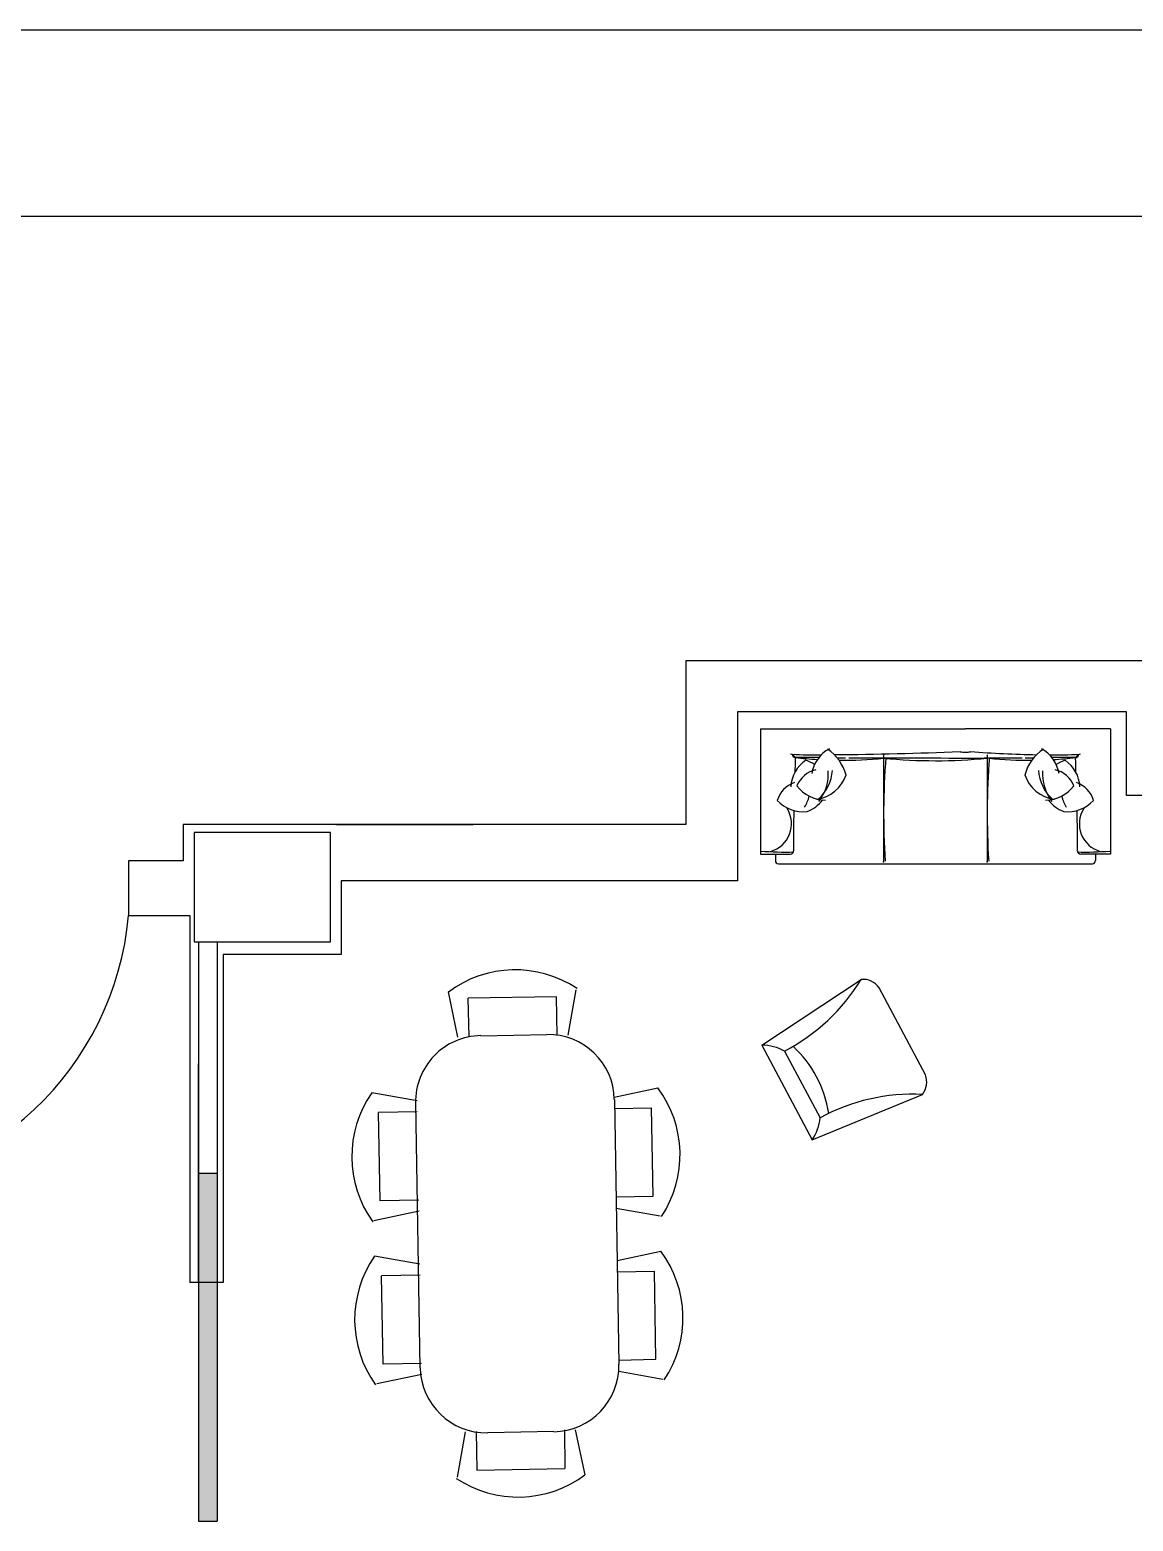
# Model space of a CAD drawing. Header units: millimetres. Extents: x 2377 to 4712, y -254 to 3188.
# Drawn here: x 3070.1 to 3158.8, y 1854.7 to 1974.7 of the extents above; entities that cross this region are included whole.
import ezdxf

# ---------------------------------------------------------------- set-up
doc = ezdxf.new("R2010")
doc.units = ezdxf.units.MM
doc.set_wipeout_variables(frame=1)
doc.layers.add('Mobiliario', color=254, linetype='Continuous')

# ---------------------------------------------------------------- blocks, each defined once
blk = doc.blocks.new('sl06-3')
blk.add_wipeout([(-1.0966, 0), (-1.0966, -0.7853), (-1.0036, -0.7853), (-1.0036, -0.8265), (-0.9978, -0.8406), (-0.9837, -0.8464), (0.9837, -0.8464), (0.9978, -0.8406), (1.0036, -0.8265), (1.0036, -0.7853), (1.0966, -0.7853), (1.0966, 0)])
for p, q in [((-1.0966, 0), (0.1875, 0)), ((-1.0966, 0), (-1.0966, -0.7853)), ((1.0966, 0), (0.1875, 0)), ((1.0966, 0), (1.0966, -0.7853)), ((-0.3246, -0.1625), (-0.3246, -0.8353)), ((0.3246, -0.1625), (0.3246, -0.8353)), ((-1.0966, -0.7853), (-0.9106, -0.7853)), ((-1.0036, -0.7853), (-1.0036, -0.8265)), ((1.0966, -0.7853), (0.9106, -0.7853)), ((1.0036, -0.7853), (1.0036, -0.8265)), ((-0.9837, -0.8464), (0.9837, -0.8464))]:
    blk.add_line(p, q)
for centre, radius, start, end in [((-0.9115, -0.1941), 0.0345, 350.31757, 84.06189), ((-0.7342, 3.5215), 3.685, 267.45507, 270.28665), ((-0.8779, -0.1598), 0.0199, 180, 270.27282), ((-0.835, -7.4686), 7.2889, 89.18036, 90.33624), ((-0.5824, 2.2686), 2.4661, 263.11888, 266.34131), ((-0.5614, -0.3148), 0.2162, 118.63652, 171.075), ((-0.8324, -0.361), 0.281, 14.66158, 56.53159), ((-0.9098, 27.8135), 27.9769, 270.56496, 272.17946), ((-0.835, -7.4686), 7.2889, 87.86106, 88.27024), ((-0.5824, 2.2686), 2.4661, 269.49859, 276.00017), ((-0.2528, -43.6276), 43.4436, 89.36636, 90.38259), ((4.318, -0.5352), 4.6427, 175.6133, 183.63037), ((0.0029, 3.161), 3.361, 264.40858, 275.49189), ((0.3306, 1.1932), 1.3481, 262.48022, 263.90653), ((0.0444, 1.1932), 1.3481, 276.09347, 277.51978), ((0.7788, 7.5377), 7.7012, 265.84509, 268.92239), ((0.4227, -7.1779), 6.994, 89.01484, 91.59854), ((4.9672, -0.5352), 4.6427, 175.6133, 183.63037), ((0.5874, 2.1912), 2.3887, 264.00089, 270.3979), ((0.8324, -0.361), 0.281, 123.46841, 165.33842), ((0.835, -7.4686), 7.2889, 91.72976, 92.13894), ((0.5614, -0.3148), 0.2162, 8.925, 61.36348), ((0.7342, 3.5215), 3.685, 269.71335, 272.54493), ((0.835, -7.4686), 7.2889, 89.66376, 90.81964), ((0.5874, 2.1912), 2.3887, 273.6594, 276.98462), ((0.9115, -0.1941), 0.0345, 95.93811, 189.68243), ((0.8779, -0.1598), 0.0199, 269.72718, 0), ((-0.6902, -0.3749), 0.2162, 124.63652, 177.075), ((-3.4155, -0.1761), 2.5381, 357.88778, 359.46066), ((-0.7126, -0.4211), 0.1685, 102.91983, 157.80666), ((-0.9087, -0.4612), 0.281, 57.5154, 70.12624), ((-0.9251, -0.2363), 0.281, 313.11053, 354.98055), ((-0.9524, -0.2823), 0.281, 322.07923, 3.94925), ((0.9251, -0.2363), 0.281, 185.01945, 226.88947), ((0.9524, -0.2823), 0.281, 176.05075, 217.92077), ((0.7126, -0.4211), 0.1685, 22.19334, 77.08017), ((0.9087, -0.4612), 0.281, 109.87376, 122.4846), ((0.6902, -0.3749), 0.2162, 2.925, 55.36348), ((3.4155, -0.1761), 2.5381, 180.53934, 182.11222), ((-0.8295, -0.4964), 0.1685, 108.91983, 163.80666), ((-0.6906, -0.225), 0.2216, 216.58499, 270.12951), ((-0.7745, -0.2185), 0.2255, 277.57851, 341.99768), ((0.7745, -0.2185), 0.2255, 198.00232, 262.42149), ((0.6906, -0.225), 0.2216, 269.87049, 323.41501), ((0.8295, -0.4964), 0.1685, 16.19334, 71.08017), ((-0.8281, -0.2991), 0.2216, 222.58499, 276.12951), ((-1.0627, -0.3498), 0.281, 329.67387, 345.03198), ((-0.8859, -0.3091), 0.2255, 291.17316, 322.62771), ((0.8859, -0.3091), 0.2255, 217.37229, 248.82684), ((1.0627, -0.3498), 0.281, 194.96802, 210.32613), ((0.8281, -0.2991), 0.2216, 263.87049, 317.41501), ((-1.0813, -0.5963), 0.1791, 285.63795, 32.29929), ((6.3981, -0.7225), 7.2889, 178.34931, 180.33624), ((-6.3981, -0.7225), 7.2889, 359.66376, 1.65069), ((1.0813, -0.5963), 0.1791, 147.70071, 254.36205), ((-0.9275, 1.8763), 2.6492, 266.40891, 270.85836), ((-0.9837, -0.8265), 0.0199, 180, 270), ((-0.9106, -0.7653), 0.0199, 270, 0.27282), ((0.9275, 1.8763), 2.6492, 269.14164, 273.59109), ((0.9106, -0.7653), 0.0199, 179.72718, 270), ((0.9837, -0.8265), 0.0199, 270, 0)]:
    blk.add_arc(centre, radius, start, end)
for p in [(-0.3246, -0.8353), (0.3246, -0.8353)]:
    blk.add_point(p)
blk = doc.blocks.new('sl06-1')
blk.add_wipeout([(0, -0.3127), (0, 0.3127), (0.6906, 0.3798), (0.7219, 0.361), (0.7398, 0.3422), (0.7501, 0.32), (0.7597, 0.2878), (0.7597, -0.2878), (0.7514, -0.3185), (0.7356, -0.3456), (0.7116, -0.3674), (0.6906, -0.3798)])
at = {"linetype": 'ByBlock'}
for p, q in [((0, 0.3127), (0.6906, 0.3798)), ((0, 0.3127), (0, -0.3127)), ((0.7597, -0.2878), (0.7597, 0.2878)), ((0.1001, 0.2206), (0.1001, -0.2206)), ((0, -0.3127), (0.6906, -0.3798))]:
    blk.add_line(p, q, dxfattribs=at)
for centre, radius, start, end in [((0.1135, 1.3453), 1.1248, 269.31846, 300.86708), ((0.6429, 0.2722), 0.1178, 7.61427, 66.12553), ((-0.1461, 0.0532), 0.2978, 34.19726, 60.60834), ((-0.4779, 0), 0.6726, 340.78387, 19.21613), ((-0.1461, -0.0532), 0.2978, 299.39166, 325.80274), ((0.1135, -1.3453), 1.1248, 59.13292, 90.68154), ((0.6429, -0.2722), 0.1178, 293.87447, 352.38573)]:
    blk.add_arc(centre, radius, start, end, dxfattribs=at)

msp = doc.modelspace()

# ---------------------------------------------------------------- hatches: boundary and pattern name
at = {"transparency": 33554687}
h = msp.add_hatch(color=256, dxfattribs=at)
h.dxf.hatch_style = 1
h.paths.add_polyline_path([(3085.14, 1882.69), (3083.63, 1882.69), (3083.63, 1873.9), (3085.14, 1873.9)])
h = msp.add_hatch(color=256, dxfattribs=at)
h.dxf.hatch_style = 1
h.paths.add_polyline_path([(3085.14, 1873.9), (3083.63, 1873.9), (3083.63, 1854.68), (3085.14, 1854.68)])

# ---------------------------------------------------------------- linework, layer by layer
for p, q in [((2833.43, 1974.71), (3253.43, 1974.71)), ((2848.48, 1959.71), (3243.97, 1959.71)), ((3122.84, 1923.93), (3122.84, 1910.74)), ((3165.53, 1923.93), (3122.84, 1923.93)), ((3127.01, 1919.81), (3127.01, 1906.21)), ((3158.28, 1919.81), (3127.01, 1919.81)), ((3158.28, 1913.08), (3158.28, 1919.81)), ((3180.59, 1913.08), (3158.28, 1913.08)), ((3122.84, 1910.74), (3082.41, 1910.74)), ((3082.41, 1910.74), (3082.41, 1907.82)), ((3094.27, 1910.1), (3083.28, 1910.1)), ((3083.28, 1910.1), (3083.28, 1901.31)), ((3094.27, 1901.31), (3094.27, 1910.1)), ((3094.75, 1910.74), (3105.74, 1910.74)), ((3082.41, 1907.82), (3078.01, 1907.82)), ((3078.01, 1907.82), (3078.01, 1903.42)), ((3127.01, 1906.21), (3095.11, 1906.21)), ((3095.11, 1906.21), (3095.11, 1900.28)), ((3078.01, 1903.42), (3082.94, 1903.42)), ((3082.94, 1903.42), (3082.94, 1873.9)), ((3083.28, 1901.31), (3094.27, 1901.31)), ((3083.63, 1901.31), (3083.63, 1873.9)), ((3085.14, 1901.31), (3085.14, 1873.9)), ((3095.11, 1900.28), (3085.63, 1900.28)), ((3085.63, 1900.28), (3085.63, 1873.9)), ((3083.63, 1873.9), (3083.63, 1891.49)), ((3083.63, 1873.9), (3083.63, 1882.69)), ((3083.63, 1882.69), (3085.14, 1882.69)), ((3085.14, 1873.9), (3082.94, 1873.9)), ((3083.63, 1873.9), (3083.63, 1854.68)), ((3085.63, 1873.9), (3085.14, 1873.9)), ((3085.14, 1873.9), (3085.14, 1854.68)), ((3083.63, 1854.68), (3085.14, 1854.68))]:
    msp.add_line(p, q, dxfattribs=at)
at = {"layer": 'Mobiliario', "transparency": 33554687}
for p, q in [((3104.51, 1893.64), (3103.74, 1897.27)), ((3112.44, 1896.88), (3105.34, 1896.76)), ((3105.4, 1893.65), (3105.34, 1896.76)), ((3112.5, 1893.78), (3112.44, 1896.88)), ((3113.38, 1893.79), (3114.03, 1897.44)), ((3106.34, 1893.75), (3111.67, 1893.84)), ((3117.08, 1888.8), (3120.59, 1889.55)), ((3101.22, 1888.5), (3097.57, 1889.15)), ((3101.48, 1867.03), (3101.11, 1888.33)), ((3117.09, 1888.61), (3117.46, 1867.31)), ((3101.24, 1887.62), (3098.13, 1887.56)), ((3098.25, 1880.46), (3098.13, 1887.56)), ((3117.1, 1887.89), (3120.09, 1887.94)), ((3120.21, 1880.84), (3120.09, 1887.94)), ((3101.36, 1880.51), (3098.25, 1880.46)), ((3117.22, 1880.79), (3120.21, 1880.84)), ((3117.24, 1879.88), (3120.77, 1879.26)), ((3101.38, 1879.63), (3097.75, 1878.86)), ((3117.31, 1875.67), (3120.82, 1876.41)), ((3101.45, 1875.37), (3097.8, 1876.01)), ((3101.47, 1874.48), (3098.36, 1874.42)), ((3098.48, 1867.32), (3098.36, 1874.42)), ((3117.33, 1874.75), (3120.32, 1874.81)), ((3120.44, 1867.71), (3120.32, 1874.81)), ((3117.45, 1867.65), (3120.44, 1867.71)), ((3101.61, 1866.49), (3097.98, 1865.72)), ((3101.59, 1867.38), (3098.48, 1867.32)), ((3117.44, 1866.75), (3121, 1866.12)), ((3105.08, 1861.88), (3104.44, 1858.23)), ((3105.97, 1861.9), (3106.02, 1858.79)), ((3112.22, 1861.89), (3106.9, 1861.8)), ((3113.07, 1862.02), (3113.12, 1858.91)), ((3113.95, 1862.03), (3114.72, 1858.41)), ((3106.02, 1858.79), (3113.12, 1858.91))]:
    msp.add_line(p, q, dxfattribs=at)
for centre, radius, start, end in [((3053.63, 1905.62), 24.48, 271.8108, 354.8483), ((3109.12, 1890.05), 9, 56.419, 126.698), ((3106.43, 1888.43), 5.33, 91, 181), ((3111.76, 1888.52), 5.33, 1, 91), ((3113.38, 1884.17), 9, 326.419, 36.698), ((3104.97, 1884.02), 9, 145.302, 215.581), ((3113.61, 1871.03), 9, 326.419, 36.698), ((3105.2, 1870.88), 9, 145.302, 215.581), ((3106.8, 1867.12), 5.33, 181, 271), ((3112.13, 1867.21), 5.33, 271, 1), ((3109.35, 1865.62), 9, 236.419, 306.698)]:
    msp.add_arc(centre, radius, start, end, dxfattribs=at)

# ---------------------------------------------------------------- block references
at = {"layer": 'Mobiliario', "transparency": 33554687, "xscale": 12.83171303213081, "yscale": 12.83171303213081, "zscale": 12.83171303213081}
msp.add_blockref('sl06-3', (3142.92, 1918.45), dxfattribs=at)

# ---------------------------------------------------------------- wipeouts: each hides what was drawn before it
at = {"transparency": 33554687}
msp.add_wipeout([(3152.82, 1903.9), (3152.82, 1897.39), (3143.05, 1897.39), (3143.05, 1903.9)], dxfattribs=at).dxf.layer = 'Mobiliario'

# ---------------------------------------------------------------- next in the draw order: block references
at = {"layer": 'Mobiliario', "transparency": 33554687, "xscale": 13.80522215794931, "yscale": 13.80522215794931, "zscale": 13.80522215794931, "rotation": 27.99617289853153}
msp.add_blockref('sl06-1', (3130.99, 1889.18), dxfattribs=at)

doc.saveas('drawing.dxf')
